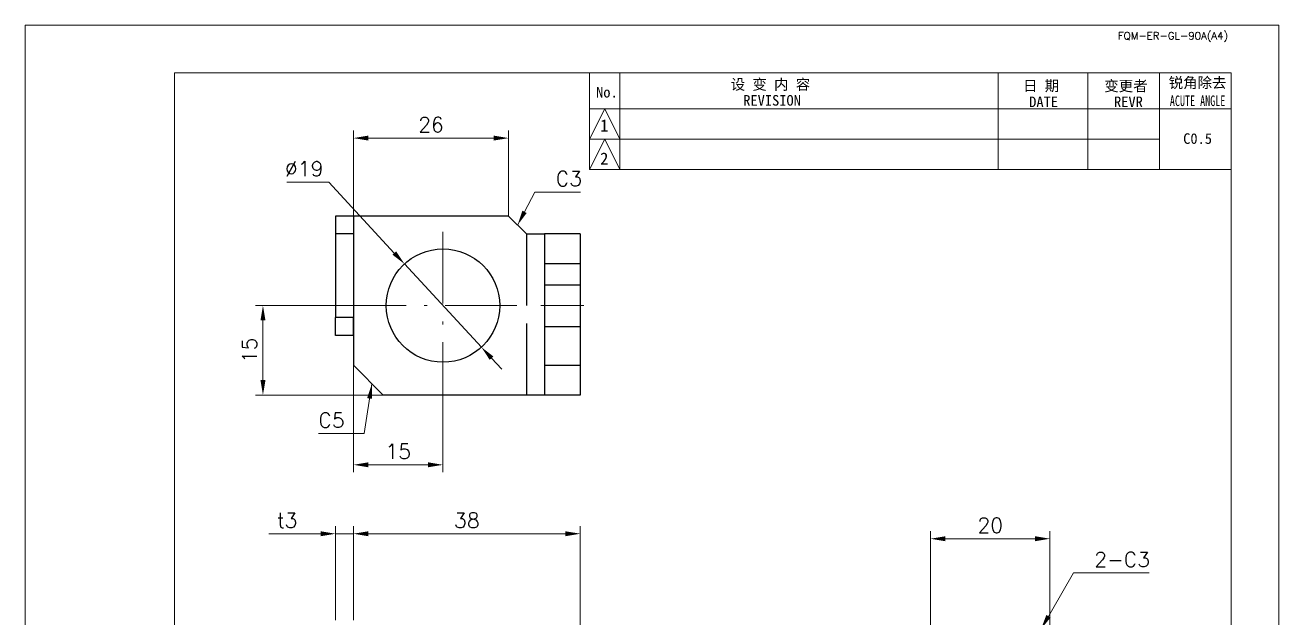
# Model space of a CAD drawing. Header units: millimetres. Extents: x -162325 to -83245, y 277409 to 326486.
# Drawn here: x -157737.7 to -157527.7, y 298510.8 to 298610.2 of the extents above; entities that cross this region are included whole.
import ezdxf
from ezdxf.enums import TextEntityAlignment as Align

# ---------------------------------------------------------------- set-up
doc = ezdxf.new("R2010")
doc.units = ezdxf.units.MM
for name, pattern in [('CENTER2', [28.575, 19.05, -3.175, 3.175, -3.175]), ('DASHDOT', [18.5, 12, -3, 0.5, -3]), ('DASHED', [15, 12, -3]), ('DASHED2', [9.525, 6.35, -3.175])]:
    doc.linetypes.add(name, pattern=pattern)
for name, color, linetype, lineweight in [('A4', 3, 'Continuous', 20), ('中心线', 2, 'CENTER2', 13), ('图框', 7, 'Continuous', 20), ('尺寸线', 3, 'Continuous', 13), ('虚线', 2, 'DASHED2', 25)]:
    doc.layers.add(name, color=color, linetype=linetype, lineweight=lineweight)
doc.styles.add('CH-1', font='')
doc.styles.get("Standard").update_dxf_attribs({"font": 'txt', "bigfont": 'gbcbig.shx'})
doc.styles.get('CH-1').set_extended_font_data('SimSun')
doc.dimstyles.new('副本01', dxfattribs={"dimtxt": 2.5, "dimasz": 2.5, "dimexe": 1.25, "dimexo": 0, "dimgap": 1, "dimtad": 1, "dimdsep": 46, "dimtxsty": 'Standard', "dimcen": 1, "dimclrd": 3, "dimclre": 3, "dimclrt": 1, "dimadec": 1, "dimazin": 2, "dimtfac": 1, "dimtmove": 0, "dimatfit": 3, "dimfxl": 0, "dimtolj": 1, "dimlwd": -1, "dimlwe": -1, "dimarcsym": 0})
doc.dimstyles.new('副本01$0', dxfattribs={"dimtxt": 2.5, "dimasz": 2.5, "dimexe": 1.25, "dimexo": 0, "dimgap": 1, "dimtad": 1, "dimdsep": 46, "dimtxsty": 'Standard', "dimcen": 1, "dimclrd": 3, "dimclre": 3, "dimclrt": 1, "dimadec": 1, "dimazin": 2, "dimtfac": 1, "dimtmove": 0, "dimatfit": 3, "dimfxl": 0, "dimtolj": 1, "dimlwd": -1, "dimlwe": -1, "dimarcsym": 0})
doc.dimstyles.new('副本01$3', dxfattribs={"dimtxt": 2.5, "dimasz": 2.5, "dimexe": 1.25, "dimexo": 0, "dimgap": 1, "dimtad": 1, "dimtih": 1, "dimtoh": 1, "dimdsep": 46, "dimtxsty": 'Standard', "dimcen": 1, "dimclrd": 3, "dimclre": 3, "dimclrt": 1, "dimadec": 1, "dimazin": 2, "dimtfac": 1, "dimtmove": 0, "dimatfit": 3, "dimfxl": 0, "dimtolj": 1, "dimlwd": -1, "dimlwe": -1, "dimarcsym": 0})

# ---------------------------------------------------------------- blocks, each defined once
blk = doc.blocks.new('1比1 竖框')
at = {"layer": '图框'}
for p, q in [((0, 0), (0, 297)), ((0, 297), (210, 297)), ((178, 297), (202, 297)), ((210, 297), (210, 0)), ((25, 289), (202, 289)), ((25, 10), (25, 289)), ((25, 272.79), (25, 289)), ((94.55, 272.79), (94.55, 289)), ((99.62, 289), (99.62, 272.79)), ((163, 289), (163, 272.79)), ((163, 289), (163, 272.79)), ((163, 289), (163, 272.79)), ((163, 289), (163, 272.79)), ((163, 289), (163, 272.79)), ((178, 289), (178, 272.79)), ((178, 289), (178, 272.79)), ((178, 289), (178, 272.79)), ((178, 289), (178, 272.79)), ((178, 289), (178, 272.79)), ((178, 289), (202, 289)), ((178, 289), (202, 289)), ((178, 289), (202, 289)), ((178, 289), (202, 289)), ((202, 289), (178, 289)), ((190, 289), (190, 272.79)), ((190, 289), (190, 272.79)), ((190, 289), (190, 272.79)), ((190, 289), (190, 272.79)), ((190, 289), (190, 272.79)), ((202, 289), (202, 10)), ((94.55, 277.86), (97.09, 282.93)), ((94.55, 282.93), (190, 282.93)), ((94.55, 282.93), (190, 282.93)), ((94.55, 282.93), (190, 282.93)), ((94.55, 282.93), (190, 282.93)), ((97.09, 282.93), (99.62, 277.86)), ((190, 282.93), (202, 282.93)), ((190, 282.93), (202, 282.93)), ((190, 282.93), (202, 282.93)), ((190, 282.93), (202, 282.93)), ((94.55, 272.79), (97.09, 277.86)), ((94.55, 277.86), (190, 277.86)), ((94.55, 277.86), (190, 277.86)), ((94.55, 277.86), (190, 277.86)), ((94.55, 277.86), (190, 277.86)), ((97.09, 277.86), (99.62, 272.79)), ((94.55, 272.79), (202, 272.79)), ((202, 272.79), (94.55, 272.79)), ((94.55, 272.79), (202, 272.79)), ((94.55, 272.79), (202, 272.79))]:
    blk.add_line(p, q, dxfattribs=at)
at = {"layer": '图框', "style": 'CH-1'}
for s, height, p in [('设 变 内 容', 1.775, (124.84, 287.09)), ('日 期', 1.775, (170.17, 286.84)), ('变更者', 1.775, (184.38, 286.84)), ('锐角除去', 1.775, (196.38, 287.37)), ('No.', 1.775, (97.45, 285.73)), ('REVISION', 1.775, (125.11, 284.38)), ('DATE', 1.775, (170.59, 284.13)), ('REVR', 1.775, (184.8, 284.13)), ('1', 2.03, (97, 280.16)), ('C0.5', 1.775, (196.38, 277.97)), ('2', 2.03, (97, 274.61))]:
    blk.add_text(s, height=height, dxfattribs=at).set_placement(p, align=Align.MIDDLE)
at = {"layer": '图框', "style": 'CH-1', "width": 0.7}
blk.add_text('ACUTE ANGLE', height=1.7746, dxfattribs=at).set_placement((196.38, 284.31), align=Align.MIDDLE)
at = {"layer": '图框', "insert": (192.25, 295), "char_height": 1.25, "width": 39, "attachment_point": 5}
blk.add_mtext('{\\Ftxt,@extfont2|c134;FQM-ER-GL-90A(A4)}', dxfattribs=at)
blk = doc.blocks.new('*D208')
at = {"layer": 'Defpoints', "color": 0, "transparency": 16777216}
for p in [(-157566.08, 298524.12), (-157586.08, 298507.47), (-157566.08, 298507.47)]:
    blk.add_point(p, dxfattribs=at)
at = {"layer": '尺寸线', "color": 3, "transparency": 16777216}
for p, q in [((-157586.08, 298507.47), (-157586.08, 298525.37)), ((-157583.58, 298524.12), (-157568.58, 298524.12)), ((-157566.08, 298507.47), (-157566.08, 298525.37))]:
    blk.add_line(p, q, dxfattribs=at)
for points in [[(-157583.58, 298524.54), (-157583.58, 298523.7), (-157586.08, 298524.12)], [(-157568.58, 298524.54), (-157568.58, 298523.7), (-157566.08, 298524.12)]]:
    blk.add_solid(points, dxfattribs=at)
at = {"layer": '尺寸线', "color": 1, "transparency": 16777216, "insert": (-157576.08, 298526.37), "char_height": 2.5, "attachment_point": 5}
blk.add_mtext('\\A1;20', dxfattribs=at)
blk = doc.blocks.new('*D210')
at = {"layer": 'Defpoints', "color": 0, "transparency": 16777216}
for p in [(-157682.74, 298524.96), (-157682.74, 298510.47), (-157644.74, 298484.47)]:
    blk.add_point(p, dxfattribs=at)
at = {"layer": '尺寸线', "color": 3, "transparency": 16777216}
for p, q in [((-157682.74, 298510.47), (-157682.74, 298526.21)), ((-157644.74, 298484.47), (-157644.74, 298526.21)), ((-157647.24, 298524.96), (-157680.24, 298524.96))]:
    blk.add_line(p, q, dxfattribs=at)
for points in [[(-157680.24, 298525.37), (-157680.24, 298524.54), (-157682.74, 298524.96)], [(-157647.24, 298525.37), (-157647.24, 298524.54), (-157644.74, 298524.96)]]:
    blk.add_solid(points, dxfattribs=at)
at = {"layer": '尺寸线', "color": 1, "transparency": 16777216, "insert": (-157663.74, 298527.21), "char_height": 2.5, "attachment_point": 5}
blk.add_mtext('\\A1;38', dxfattribs=at)
blk = doc.blocks.new('*D213')
at = {"layer": 'Defpoints', "color": 0, "transparency": 16777216}
for p in [(-157685.74, 298524.96), (-157685.74, 298510.47), (-157682.74, 298510.47)]:
    blk.add_point(p, dxfattribs=at)
at = {"layer": '尺寸线', "color": 3, "transparency": 16777216}
for p, q in [((-157685.74, 298510.47), (-157685.74, 298526.21)), ((-157682.74, 298510.47), (-157682.74, 298526.21)), ((-157688.24, 298524.96), (-157696.91, 298524.96)), ((-157682.74, 298524.96), (-157685.74, 298524.96)), ((-157680.24, 298524.96), (-157677.74, 298524.96))]:
    blk.add_line(p, q, dxfattribs=at)
for points in [[(-157688.24, 298525.37), (-157688.24, 298524.54), (-157685.74, 298524.96)], [(-157680.24, 298525.37), (-157680.24, 298524.54), (-157682.74, 298524.96)]]:
    blk.add_solid(points, dxfattribs=at)
at = {"layer": '尺寸线', "color": 1, "transparency": 16777216, "insert": (-157693.83, 298527.21), "char_height": 2.5, "attachment_point": 5}
blk.add_mtext('\\A1;t3', dxfattribs=at)
blk = doc.blocks.new('*D216')
at = {"layer": 'Defpoints', "color": 0, "transparency": 16777216}
for p in [(-157697.89, 298563.2), (-157680.09, 298563.2), (-157677.74, 298548.2)]:
    blk.add_point(p, dxfattribs=at)
at = {"layer": '尺寸线', "color": 3, "transparency": 16777216}
for p, q in [((-157680.09, 298563.2), (-157699.14, 298563.2)), ((-157697.89, 298550.7), (-157697.89, 298560.7)), ((-157677.74, 298548.2), (-157699.14, 298548.2))]:
    blk.add_line(p, q, dxfattribs=at)
for points in [[(-157698.31, 298560.7), (-157697.47, 298560.7), (-157697.89, 298563.2)], [(-157698.31, 298550.7), (-157697.47, 298550.7), (-157697.89, 298548.2)]]:
    blk.add_solid(points, dxfattribs=at)
at = {"layer": '尺寸线', "color": 1, "transparency": 16777216, "insert": (-157700.14, 298555.7), "char_height": 2.5, "attachment_point": 5, "rotation": 90}
blk.add_mtext('\\A1;15', dxfattribs=at)
blk = doc.blocks.new('*D217')
at = {"layer": 'Defpoints', "color": 0, "transparency": 16777216}
for p in [(-157682.74, 298553.2), (-157667.74, 298550.85), (-157667.74, 298536.51)]:
    blk.add_point(p, dxfattribs=at)
at = {"layer": '尺寸线', "color": 3, "transparency": 16777216}
for p, q in [((-157682.74, 298553.2), (-157682.74, 298535.26)), ((-157667.74, 298550.85), (-157667.74, 298535.26)), ((-157680.24, 298536.51), (-157670.24, 298536.51))]:
    blk.add_line(p, q, dxfattribs=at)
for points in [[(-157680.24, 298536.93), (-157680.24, 298536.1), (-157682.74, 298536.51)], [(-157670.24, 298536.93), (-157670.24, 298536.1), (-157667.74, 298536.51)]]:
    blk.add_solid(points, dxfattribs=at)
at = {"layer": '尺寸线', "color": 1, "transparency": 16777216, "insert": (-157675.24, 298538.76), "char_height": 2.5, "attachment_point": 5}
blk.add_mtext('\\A1;15', dxfattribs=at)
blk = doc.blocks.new('*D218')
at = {"layer": 'Defpoints', "color": 0, "transparency": 16777216}
for p in [(-157674.19, 298570.18), (-157661.3, 298556.22)]:
    blk.add_point(p, dxfattribs=at)
at = {"layer": '尺寸线', "color": 3, "transparency": 16777216}
for p, q in [((-157693.9, 298583.88), (-157686.85, 298583.88)), ((-157686.85, 298583.88), (-157675.89, 298572.01)), ((-157661.3, 298556.22), (-157674.19, 298570.18)), ((-157659.6, 298554.39), (-157657.9, 298552.55))]:
    blk.add_line(p, q, dxfattribs=at)
for points in [[(-157675.58, 298572.29), (-157676.2, 298571.73), (-157674.19, 298570.18)], [(-157659.29, 298554.67), (-157659.91, 298554.1), (-157661.3, 298556.22)]]:
    blk.add_solid(points, dxfattribs=at)
at = {"layer": '尺寸线', "color": 1, "transparency": 16777216, "insert": (-157690.98, 298586.13), "char_height": 2.5, "attachment_point": 5}
blk.add_mtext('\\A1;∅19', dxfattribs=at)
blk = doc.blocks.new('*D219')
at = {"layer": 'Defpoints', "color": 0, "transparency": 16777216}
for p in [(-157682.74, 298591.27), (-157682.74, 298578.2), (-157656.74, 298578.2)]:
    blk.add_point(p, dxfattribs=at)
at = {"layer": '尺寸线', "color": 3, "transparency": 16777216}
for p, q in [((-157682.74, 298578.2), (-157682.74, 298592.52)), ((-157659.24, 298591.27), (-157680.24, 298591.27)), ((-157656.74, 298578.2), (-157656.74, 298592.52))]:
    blk.add_line(p, q, dxfattribs=at)
for points in [[(-157680.24, 298591.69), (-157680.24, 298590.86), (-157682.74, 298591.27)], [(-157659.24, 298591.69), (-157659.24, 298590.86), (-157656.74, 298591.27)]]:
    blk.add_solid(points, dxfattribs=at)
at = {"layer": '尺寸线', "color": 1, "transparency": 16777216, "insert": (-157669.74, 298593.52), "char_height": 2.5, "attachment_point": 5}
blk.add_mtext('\\A1;26', dxfattribs=at)

msp = doc.modelspace()

# ---------------------------------------------------------------- linework, layer by layer
at = {"color": 7}
for p, q in [((-157682.744, 298578.199), (-157685.744, 298578.199)), ((-157685.744, 298578.199), (-157685.744, 298575.199)), ((-157682.744, 298578.199), (-157682.744, 298553.199)), ((-157656.744, 298578.199), (-157682.744, 298578.199)), ((-157682.744, 298578.199), (-157682.744, 298575.199)), ((-157656.744, 298578.199), (-157653.744, 298575.199)), ((-157682.744, 298575.199), (-157685.744, 298575.199)), ((-157685.744, 298575.199), (-157685.744, 298561.199)), ((-157682.744, 298575.199), (-157682.744, 298561.199)), ((-157653.744, 298575.199), (-157650.744, 298575.199)), ((-157650.744, 298575.199), (-157650.744, 298548.199)), ((-157644.744, 298575.199), (-157650.744, 298575.199)), ((-157644.744, 298575.199), (-157644.744, 298548.199)), ((-157685.744, 298558.199), (-157685.744, 298561.199)), ((-157682.744, 298561.199), (-157685.744, 298561.199)), ((-157682.744, 298558.199), (-157682.744, 298561.199)), ((-157682.744, 298558.199), (-157685.744, 298558.199)), ((-157677.744, 298548.199), (-157682.744, 298553.199)), ((-157650.744, 298548.199), (-157677.744, 298548.199)), ((-157644.744, 298548.199), (-157650.744, 298548.199))]:
    msp.add_line(p, q, dxfattribs=at)
msp.add_circle((-157667.744, 298563.199), 9.5, dxfattribs=at)
at = {"layer": 'A4'}
msp.add_lwpolyline([(-157737.731, 298610.219), (-157527.731, 298610.219), (-157527.731, 298313.219), (-157737.731, 298313.219)], close=True, dxfattribs=at)
at = {"layer": '中心线', "linetype": 'DASHDOT'}
for p, q in [((-157667.744, 298575.549), (-157667.744, 298550.849)), ((-157655.394, 298563.199), (-157680.094, 298563.199)), ((-157651.344, 298563.199), (-157644.144, 298563.199))]:
    msp.add_line(p, q, dxfattribs=at)
at = {"layer": '虚线', "linetype": 'DASHED'}
for p, q in [((-157653.744, 298575.199), (-157653.744, 298548.199)), ((-157650.744, 298575.199), (-157650.744, 298548.199)), ((-157644.744, 298570.199), (-157650.744, 298570.199)), ((-157650.744, 298566.699), (-157644.744, 298566.699)), ((-157650.744, 298559.699), (-157644.744, 298559.699)), ((-157650.744, 298553.199), (-157644.744, 298553.199))]:
    msp.add_line(p, q, dxfattribs=at)

# ---------------------------------------------------------------- block references
at = {"layer": '图框'}
msp.add_blockref('1比1 竖框', (-157737.731, 298313.219), dxfattribs=at)

# ---------------------------------------------------------------- texts
at = {"layer": '尺寸线', "color": 1, "char_height": 2.5, "attachment_point": 7}
for s, insert in [('C3', (-157648.85, 298583.222)), ('C5', (-157688.601, 298542.748)), ('2-C3', (-157558.646, 298519.39))]:
    msp.add_mtext(s, dxfattribs=dict(at, insert=insert))

# ---------------------------------------------------------------- dimensions: what is measured, and where the dimension line sits
at = {"layer": '尺寸线'}
for base, p1, p2, picture, middle in [((-157682.744, 298591.274), (-157656.744, 298578.199), (-157682.744, 298578.199), '*D219', (-157669.744, 298593.524)), ((-157667.744, 298536.512), (-157682.744, 298553.199), (-157667.744, 298550.849), '*D217', (-157675.244, 298538.762)), ((-157682.744, 298524.956), (-157644.744, 298484.47), (-157682.744, 298510.47), '*D210', (-157663.744, 298527.206)), ((-157566.076, 298524.119), (-157586.076, 298507.47), (-157566.076, 298507.47), '*D208', (-157576.076, 298526.369))]:
    dim = msp.add_linear_dim(base=base, p1=p1, p2=p2, dimstyle='副本01$0', dxfattribs=at)
    dim.commit()
    dim.dimension.update_dxf_attribs({"geometry": picture, "text_midpoint": middle})
dim = msp.add_diameter_dim_2p(p1=(-157661.296, 298556.222), p2=(-157674.192, 298570.175), dimstyle='副本01$3', dxfattribs=at)
dim.commit()
dim.dimension.update_dxf_attribs({"geometry": '*D218', "text_midpoint": (-157690.985, 298583.876), "dimtype": 163})
dim = msp.add_linear_dim(base=(-157697.89, 298563.199), p1=(-157677.744, 298548.199), p2=(-157680.094, 298563.199), angle=90, dimstyle='副本01$0', dxfattribs=at)
dim.commit()
dim.dimension.update_dxf_attribs({"geometry": '*D216', "text_midpoint": (-157700.14, 298555.699)})
dim = msp.add_linear_dim(base=(-157685.744, 298524.956), p1=(-157682.744, 298510.47), p2=(-157685.744, 298510.47), dimstyle='副本01$0', override={"dimpost": 't<>', "dimtxsty": 'Standard'}, dxfattribs=at)
dim.commit()
dim.dimension.update_dxf_attribs({"geometry": '*D213', "text_midpoint": (-157693.828, 298527.206)})

# ---------------------------------------------------------------- leaders
at = {"layer": '尺寸线', "annotation_type": 0, "has_hookline": 1}
for points, hookline_direction, text_width in [([(-157655.244, 298576.699), (-157652.35, 298582.222), (-157649.85, 298582.222)], 0, 4.167), ([(-157679.65, 298550.104), (-157680.935, 298541.748), (-157683.435, 298541.748)], 1, 4.167), ([(-157567.576, 298508.97), (-157562.146, 298518.39), (-157559.646, 298518.39)], 0, 9.167)]:
    msp.add_leader(points, dimstyle='副本01', override={"dimgap": 1, "dimtad": 1}, dxfattribs=dict(at, hookline_direction=hookline_direction, text_width=text_width))

doc.saveas('drawing.dxf')
